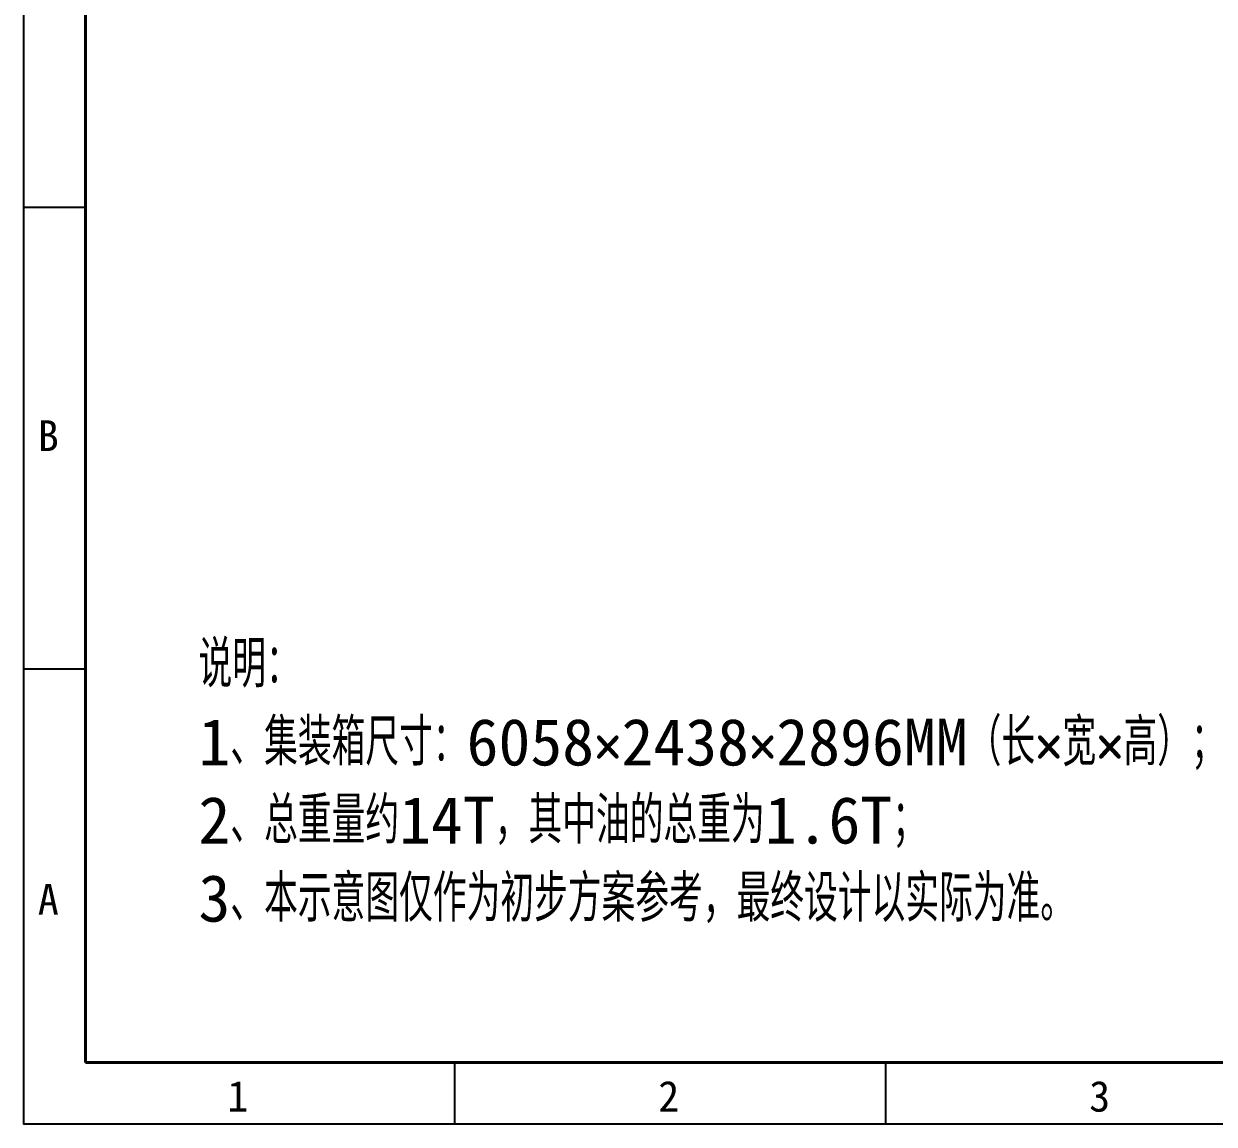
# Model space of a CAD drawing. Header units: millimetres. Extents: x 0 to 87554, y -20854 to 20404.
# Drawn here: x 0 to 6349, y 0 to 5871 of the extents above; entities that cross this region are included whole.
import ezdxf
from ezdxf.enums import TextEntityAlignment as Align

# ---------------------------------------------------------------- set-up
doc = ezdxf.new("R2010")
doc.units = ezdxf.units.MM
doc.layers.get('0').update_dxf_attribs({"lineweight": 15})
doc.layers.add('FORM', color=7, linetype='Continuous')
doc.styles.add('GB', font='gbenor.shx', dxfattribs={"bigfont": 'gbcbig.shx'})
doc.styles.add('KEHUA', font='STFANGSO.TTF')

# ---------------------------------------------------------------- blocks, each defined once
blk = doc.blocks.new('KH01-M017S')
at = {"layer": 'FORM', "color": 4}
for p, q in [((0, 74.5), (5, 74.5)), ((0, 37), (5, 37)), ((35, 0), (35, 5)), ((70, 0), (70, 5))]:
    blk.add_line(p, q, dxfattribs=at)
at = {"layer": 'FORM', "color": 6}
blk.add_lwpolyline([(0, 297), (420, 297), (420, 0), (0, 0)], close=True, dxfattribs=at)
at = {"layer": 'FORM', "color": 8, "lineweight": 40}
blk.add_lwpolyline([(5, 5), (415, 5), (415, 292), (5, 292)], close=True, dxfattribs=at)
at = {"layer": 'FORM', "color": 4, "style": 'KEHUA'}
for s, p in [('B', (1.139, 54.687)), ('A  ', (1.139, 17.024)), ('1', (16.528, 1.019)), ('2', (51.528, 1.019)), ('3', (86.528, 1.019))]:
    blk.add_text(s, height=2.5, dxfattribs=at).set_placement(p)
at = {"layer": 'FORM', "color": 8, "style": 'KEHUA'}
blk.add_attdef('公司名称', text='', height=2.5, dxfattribs=at).set_placement((284.941, 43.944), align=Align.MIDDLE_LEFT)
at = {"layer": 'FORM', "color": 4, "style": 'KEHUA'}
for tag, p in [('设计者', (369.071, 43.93)), ('工程名称', (299.91, 37.585)), ('审核者', (369.071, 37.93)), ('标准化', (369.071, 31.93)), ('批准者', (369.071, 25.93))]:
    blk.add_attdef(tag, text='', height=2.5, dxfattribs=at).set_placement(p, align=Align.MIDDLE_LEFT)
for tag, p in [('图纸名称', (299.91, 30.82)), ('产品型号', (299.91, 24.82)), ('版本', (299.91, 18.638)), ('页码', (299.91, 12.638))]:
    blk.add_attdef(tag, p, '', height=2.5, dxfattribs=at)

msp = doc.modelspace()

# ---------------------------------------------------------------- block references
at = {"xscale": 65.67391285754275, "yscale": 65.67391285754275, "zscale": 65.67391285754275}
msp.add_blockref('KH01-M017S', (0, 0), dxfattribs=at)

# ---------------------------------------------------------------- texts
at = {"color": 1, "insert": (931.595, 2580.788), "char_height": 250, "width": 10814.60946, "attachment_point": 1, "style": 'GB'}
msp.add_mtext('说明：\\P{\\fFangSong_GB2312|b0|i0|c134|p49;1\\Fgbenor.shx,gbcbig.shx|c0;、集装箱尺寸：\\fFangSong_GB2312|b0|i0|c134|p49;6058\\Fgbenor.shx,gbcbig.shx|c0;×\\fFangSong_GB2312|b0|i0|c134|p49;2438\\Fgbenor.shx,gbcbig.shx|c0;×\\fFangSong_GB2312|b0|i0|c134|p49;2896MM\\Fgbenor.shx,gbcbig.shx|c0;（长×宽×高）；\\P\\fFangSong_GB2312|b0|i0|c134|p49;2\\Fgbenor.shx,gbcbig.shx|c0;、总重量约\\fFangSong_GB2312|b0|i0|c134|p49;14T\\Fgbenor.shx,gbcbig.shx|c0;，其中油的总重为\\fFangSong_GB2312|b0|i0|c134|p49;1.6T\\Fgbenor.shx,gbcbig.shx|c0;；\\P\\fFangSong_GB2312|b0|i0|c134|p49;3\\Fgbenor.shx,gbcbig.shx|c0;、本示意图仅作为初步方案参考，最终设计以实际为准。\\fFangSong_GB2312|b0|i0|c134|p49; }', dxfattribs=at)

doc.saveas('drawing.dxf')
